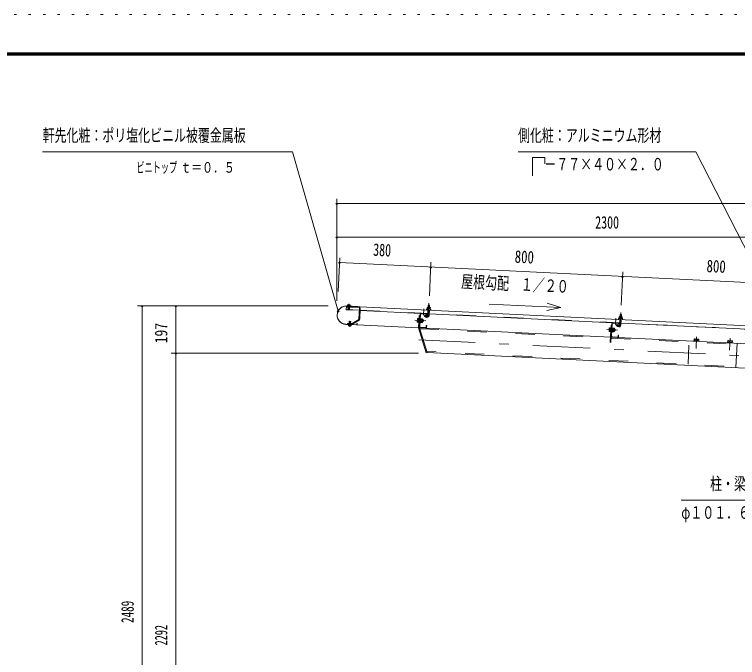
# Model space of a CAD drawing. Units: millimetres, scale not verified. Extents: x -35377 to 35394, y -16800 to 16800.
# Drawn here: x 7078 to 19125, y 6093 to 16800 of the extents above; entities that cross this region are included whole.
import ezdxf
from ezdxf.enums import TextEntityAlignment as Align

# ---------------------------------------------------------------- set-up
doc = ezdxf.new("R2010")
doc.units = ezdxf.units.MM
doc.header["$LTSCALE"] = 80
for name, pattern in [('USER2', [10, 4, -6]), ('USER3', [24, 12, -5, 2, -5]), ('USER4', [3, 0.5, -2.5])]:
    doc.linetypes.add(name, pattern=pattern)
for name, color, linetype, lineweight in [('0-6_2-02BOLD', 7, 'Continuous', 18), ('0-7_2-12HIDDEN', 3, 'USER2', 18), ('0-8_2-22CENTER', 3, 'USER3', 18), ('0-9_2-42THIN', 4, 'Continuous', 18), ('0-A_2-52DIM', 3, 'Continuous', 18), ('0-C_F-F1PAPER', 5, 'Continuous', 18), ('0-D_F-E_J_ADD', 5, 'USER4', 18)]:
    doc.layers.add(name, color=color, linetype=linetype, lineweight=lineweight)
doc.styles.add('ＭＳ ゴシック', font='')
doc.styles.get('ＭＳ ゴシック').set_extended_font_data('MS Gothic')

msp = doc.modelspace()

# ---------------------------------------------------------------- linework, layer by layer
at = {"layer": '0-6_2-02BOLD'}
for p, q in [((20650.84, 11549.19), (12608.5, 11942.53)), ((12608.6, 11944.53), (20650.93, 11551.19)), ((12625.88, 11952.06), (12626.56, 11966.04)), ((12638.09, 11965.48), (12637.42, 11951.51)), ((12660.49, 11950.4), (12661.16, 11964.37)), ((13970.9, 11958.15), (13994.86, 11956.98)), ((12658.25, 11894.45), (12659.73, 11925.21)), ((12826.31, 11909.05), (12817.31, 11724.77)), ((12830.09, 11724.15), (12839.11, 11908.42)), ((12837.38, 11873.27), (13964.04, 11818.17)), ((13841.98, 11811.32), (13831.49, 11597.17)), ((13942.96, 11812.78), (13848.68, 11817.4)), ((13955.11, 11921.62), (13954.1, 11901.15)), ((13954.11, 11778.6), (13955.44, 11805.77)), ((13966.88, 11876.1), (13962.57, 11787.95)), ((13964.77, 11833.01), (13988.74, 11831.83)), ((13967.09, 11900.51), (13968.09, 11920.98)), ((13986.54, 11786.78), (13990.85, 11874.93)), ((13988.02, 11816.99), (17160.22, 11661.85)), ((13994.03, 11919.71), (13993.02, 11899.25)), ((12656.03, 11687.09), (12679.99, 11685.94)), ((12813.81, 11718.94), (12704.64, 11653.63)), ((12711.21, 11642.64), (12820.38, 11707.96)), ((13810.43, 11690.51), (13791.24, 11691.45)), ((13792.71, 11721.43), (13811.9, 11720.5)), ((13842.74, 11695.95), (13851.12, 11703.55)), ((13851.51, 11711.54), (13843.12, 11703.94)), ((13873.57, 11687.42), (13850.39, 11688.55)), ((13851.86, 11718.54), (13875.04, 11717.41)), ((13852.59, 11733.54), (13875.78, 11732.4)), ((17158.75, 11631.63), (17163.06, 11719.78)), ((17163.26, 11744.19), (17164.26, 11764.66)), ((17167.07, 11801.83), (17191.05, 11800.66)), ((17187.03, 11718.61), (17182.72, 11630.46)), ((17190.21, 11763.39), (17189.2, 11742.93)), ((12598.92, 11640.23), (12779.5, 11631.4)), ((12779.6, 11633.4), (12599.01, 11642.23)), ((12653.79, 11631.13), (12653.13, 11617.16)), ((12676.19, 11616.06), (12676.86, 11630.03)), ((13812.82, 11582.84), (12784.07, 11633.18)), ((13841.47, 11669.98), (13835.07, 11670.28)), ((13837.58, 11590.47), (13931.86, 11585.87)), ((13849.58, 11672.39), (13841.6, 11672.78)), ((16988.89, 11565.11), (17008.08, 11564.18)), ((17009.01, 11583.14), (17015.4, 11582.84)), ((17027.67, 11440.86), (17038.14, 11655)), ((17040.83, 11578.78), (17048.83, 11578.39)), ((17044.85, 11661.08), (17139.13, 11656.47)), ((17071.95, 11576.08), (17048.77, 11577.22)), ((17160.95, 11676.7), (17184.92, 11675.51)), ((17184.19, 11660.68), (20356.4, 11505.53)), ((17006.61, 11534.19), (16987.43, 11535.13)), ((17037.65, 11513.66), (17031.26, 11513.97)), ((17038.92, 11539.63), (17047.3, 11547.23)), ((17047.68, 11555.22), (17039.31, 11547.62)), ((17069.76, 11531.1), (17046.57, 11532.23)), ((17048.03, 11562.22), (17071.23, 11561.09)), ((17082.03, 11561.55), (17080.47, 11529.58)), ((20204.05, 11272.69), (17020.65, 11428.38)), ((17128.03, 11429.54), (17033.75, 11434.15)), ((18420.94, 11392.34), (18419.75, 11367.98)), ((18458.95, 11366.06), (18460.15, 11390.42)), ((18980.26, 11364.98), (18979.08, 11340.63)), ((19018.28, 11338.71), (19019.48, 11363.06)), ((19118.15, 11325.8), (19098.3, 10919.88))]:
    msp.add_line(p, q, dxfattribs=at)
for points in [[(12824.6, 11873.89), (12605.66, 11884.6), (12608.6, 11944.53)], [(12613.88, 11946.27), (12800.46, 11937.14), (12800.36, 11935.14)], [(12819.35, 11930.22), (12616.39, 11940.14), (12615.76, 11927.36), (12818.72, 11917.43)], [(12626.56, 11966.04), (12630.15, 11967.88), (12669.3, 11966), (12672.69, 11963.82), (12672.03, 11949.86)], [(12635.75, 11926.38), (12634.28, 11895.6), (12658.25, 11894.45), (12654.07, 11890.65), (12638.09, 11891.42), (12634.28, 11895.6)], [(13969.17, 11922.94), (13970.9, 11958.15), (13973, 11960.05), (13992.96, 11959.08), (13994.86, 11956.98), (13993.15, 11921.77)], [(17007.87, 11429.01), (13824.48, 11584.71), (13835.57, 11811.64)], [(13949.04, 11806.08), (13947.7, 11778.91), (13954.11, 11778.6)], [(14006.01, 11898.61), (14007, 11919.08), (14003.63, 11921.25), (13958.68, 11923.46), (13955.11, 11921.62)], [(12678.45, 11653.57), (12679.99, 11685.94), (12676.19, 11690.12), (12660.21, 11690.89), (12656.03, 11687.09), (12654.47, 11654.74)], [(13812.62, 11735.49), (13793.44, 11736.43), (13790.42, 11731.75), (13787.96, 11681.41), (13790.5, 11676.45), (13809.7, 11675.51)], [(13815.9, 11671.22), (13809.49, 11671.54), (13812.82, 11739.46), (13819.21, 11739.15)], [(13834.24, 11784.46), (13821.45, 11785.08), (13811.58, 11583.07), (13939.99, 11168.23), (13952.22, 11172.02)], [(13841.47, 11669.98), (13844.79, 11737.9), (13838.4, 11738.21)], [(13844.65, 11735.1), (13852.64, 11734.71), (13849.58, 11672.39)], [(13875.78, 11732.4), (13878.32, 11727.45), (13875.86, 11677.1), (13872.84, 11672.42), (13849.66, 11673.56)], [(13877.87, 11718.26), (13885.84, 11717.87), (13884.29, 11685.91), (13876.3, 11686.3)], [(13885.84, 11717.87), (13891.56, 11711.58), (13890.58, 11691.61), (13884.29, 11685.91)], [(13946.39, 11779.65), (13920.18, 11796.53), (13907.18, 11776.37), (13933.39, 11759.47)], [(17202.19, 11742.29), (17203.18, 11762.76), (17199.8, 11764.93), (17154.87, 11767.14), (17151.29, 11765.3), (17150.28, 11744.83)], [(17165.35, 11766.62), (17167.07, 11801.83), (17169.17, 11803.73), (17189.14, 11802.76), (17191.05, 11800.66), (17189.32, 11765.45)], [(12700.14, 11652.5), (12626.53, 11656.11), (12625.9, 11643.32), (12699.52, 11639.72)], [(12688.4, 11629.47), (12687.72, 11615.5), (12684.13, 11613.65), (12644.98, 11615.54), (12641.59, 11617.72), (12642.25, 11631.68)], [(12783.79, 11637.2), (12784.67, 11655.17), (12786.66, 11655.08), (12785.79, 11637.1)], [(13824.48, 11584.69), (13952.36, 11171.56), (20496.62, 10851.5)], [(13938.57, 11591.94), (13939.89, 11619.1), (13946.29, 11618.79), (13944.96, 11591.62)], [(16984.15, 11525.09), (16986.61, 11575.43), (16989.62, 11580.11), (17008.8, 11579.17)], [(17031.75, 11655.31), (17016.36, 11340.49), (17003.57, 11341.11), (17017.64, 11628.76), (17030.43, 11628.14)], [(17009.01, 11583.14), (17005.68, 11515.23), (17012.08, 11514.91)], [(17037.65, 11513.66), (17040.97, 11581.58), (17034.57, 11581.89)], [(17048.83, 11578.39), (17045.77, 11516.07), (17037.77, 11516.46)], [(17045.84, 11517.24), (17069.02, 11516.1), (17072.04, 11520.79), (17074.49, 11571.13), (17071.95, 11576.08)], [(17142.57, 11623.33), (17116.36, 11640.22), (17103.36, 11620.05), (17129.58, 11603.15)], [(17145.22, 11649.76), (17143.89, 11622.6), (17150.28, 11622.28), (17151.61, 11649.45)], [(17005.88, 11519.2), (16986.69, 11520.14), (16984.15, 11525.09)], [(17074.05, 11561.94), (17082.03, 11561.55), (17087.74, 11555.27), (17086.76, 11535.29), (17080.47, 11529.58), (17072.49, 11529.98)], [(17141.14, 11435.31), (17142.47, 11462.47), (17136.07, 11462.78), (17134.74, 11435.62)], [(18480.91, 11356.98), (18481.31, 11364.97), (18397.4, 11369.07), (18397, 11361.08)], [(18400.14, 11368.94), (18401.33, 11393.3), (18407.76, 11396.6), (18473.68, 11393.38), (18479.76, 11389.46), (18478.57, 11365.1)], [(19040.24, 11329.63), (19040.63, 11337.62), (18956.74, 11341.72), (18956.34, 11333.73)], [(18959.47, 11341.59), (18960.67, 11365.94), (18967.08, 11369.25), (19033.01, 11366.02), (19039.09, 11362.1), (19037.9, 11337.75)]]:
    msp.add_lwpolyline(points, dxfattribs=at)
for points in [[(12673.93, 11949.76), (12623.98, 11952.16), (12623.67, 11945.77), (12673.62, 11943.37)], [(13948.1, 11901.45), (14012.02, 11898.31), (14011.7, 11891.92), (13947.78, 11895.06)], [(17144.27, 11745.12), (17143.96, 11738.74), (17207.89, 11735.6), (17208.2, 11741.99)], [(12690.61, 11635.77), (12690.3, 11629.38), (12640.35, 11631.78), (12640.66, 11638.17)]]:
    msp.add_lwpolyline(points, close=True, dxfattribs=at)
for centre, radius, start, end in [((12606.4, 11793.25), 153.2, 87.19998, 267.19998), ((12606.4, 11793.25), 151.2, 89.17036, 267.19998), ((12631.98, 11958.51), 9.26, 48.70595, 87.25218), ((12648.09, 11932.94), 34.04, 67.42085, 107.0813), ((12666.57, 11956.85), 9.27, 87.25218, 125.78362), ((12818.33, 11909.44), 20.8, 357.2, 87.19998), ((12818.33, 11909.44), 8, 357.2, 87.19998), ((13848.36, 11811.01), 12.8, 87.19728, 177.19728), ((13848.36, 11811.01), 6.4, 87.19728, 177.19728), ((13942.64, 11806.4), 6.4, 357.2092, 87.2012), ((13942.64, 11806.4), 12.8, 357.20143, 87.2012), ((13951.39, 11886.86), 8, 87.19978, 267.19978), ((13961.14, 11911.82), 11.5, 52.81572, 112.81572), ((13979.05, 11879.41), 42.99, 69.61201, 104.78793), ((14000.06, 11909.92), 11.5, 61.58423, 121.58423), ((14007.33, 11884.13), 8, 267.20061, 87.20059), ((12810.11, 11725.12), 7.2, 300.90262, 357.21434), ((12810.12, 11725.12), 20, 300.89085, 357.19966), ((13799.58, 11683.53), 11.51, 136.47221, 177.19904), ((13830.97, 11704.53), 41.84, 156.17363, 198.22444), ((13801.78, 11728.5), 11.51, 177.19904, 217.92586), ((13835.3, 11704.32), 41.84, 336.17365, 18.22444), ((13864.5, 11680.35), 11.51, 357.19905, 37.92586), ((13866.7, 11725.34), 11.51, 316.47221, 357.19904), ((13952.09, 11788.47), 34.5, 237.19998, 357.19998), ((13952.09, 11788.47), 10.5, 237.19998, 357.19998), ((17147.56, 11730.55), 8, 87.19978, 267.19978), ((17157.31, 11755.5), 11.5, 52.81572, 112.81572), ((17175.23, 11723.1), 42.99, 69.61201, 104.78793), ((17196.23, 11753.6), 11.5, 61.58423, 121.58423), ((17203.5, 11727.81), 8, 267.20061, 87.20059), ((12647.71, 11624.68), 9.27, 267.25218, 305.78362), ((12666.19, 11648.6), 34.04, 247.42085, 287.0813), ((12682.3, 11623.02), 9.26, 228.70595, 267.25218), ((12700.53, 11660.5), 20.8, 267.19998, 300.88791), ((12700.53, 11660.5), 8, 267.19998, 300.88449), ((12779.79, 11637.39), 6, 267.19998, 357.19998), ((12779.79, 11637.39), 4, 267.19998, 357.19998), ((13837.89, 11596.86), 12.8, 177.19728, 267.18843), ((13837.89, 11596.86), 6.4, 177.19728, 267.18843), ((13932.17, 11592.25), 12.8, 267.19951, 357.20206), ((13932.17, 11592.25), 6.4, 267.19951, 357.20918), ((17027.16, 11548.22), 41.84, 156.17363, 198.22444), ((16997.96, 11572.18), 11.51, 177.19904, 217.92586), ((17044.54, 11654.69), 12.8, 87.19728, 177.19728), ((17044.54, 11654.69), 6.4, 87.19728, 177.19728), ((17062.88, 11569.01), 11.51, 316.47221, 357.19904), ((17148.26, 11632.15), 34.5, 237.19998, 357.19998), ((17138.83, 11650.08), 6.4, 357.2092, 87.2012), ((17138.83, 11650.08), 12.8, 357.20143, 87.2012), ((17148.26, 11632.15), 10.5, 237.19998, 357.19998), ((16995.76, 11527.2), 11.51, 136.47221, 177.19904), ((17031.48, 11548), 41.84, 336.17365, 18.22444), ((17060.68, 11524.03), 11.51, 357.19905, 37.92586), ((17034.06, 11440.54), 12.8, 177.19728, 267.18843), ((17034.06, 11440.54), 6.4, 177.19728, 267.18843), ((17128.36, 11435.93), 12.8, 267.19951, 357.20206), ((17128.36, 11435.93), 6.4, 267.19951, 357.20918), ((18410.57, 11381.31), 15.13, 46.76883, 87.19998), ((18438.02, 11339.94), 55.12, 66.33568, 108.06429), ((18469.39, 11378.43), 15.14, 87.19998, 127.6283), ((18969.9, 11353.95), 15.13, 46.76883, 87.19998), ((18997.36, 11312.58), 55.12, 66.33568, 108.06429), ((19028.72, 11351.07), 15.14, 87.19998, 127.6283)]:
    msp.add_arc(centre, radius, start, end, dxfattribs=at)
at = {"layer": '0-7_2-12HIDDEN'}
for p, q in [((12824.69, 11875.89), (12605.76, 11886.6)), ((13964.14, 11820.17), (12837.48, 11875.27)), ((17160.32, 11663.85), (13988.12, 11818.99)), ((13829.76, 11567.62), (17007.05, 11412.23)), ((20356.5, 11507.52), (17184.29, 11662.67)), ((17019.83, 11411.61), (20203.23, 11255.91)), ((18300.07, 10975.75), (18318.28, 11348.1)), ((20497.45, 10868.27), (13947.08, 11188.64))]:
    msp.add_line(p, q, dxfattribs=at)
at = {"layer": '0-8_2-22CENTER'}
for p, q in [((12645.81, 11886.63), (12650.56, 11983.7)), ((13984.68, 11994.15), (13974.55, 11787.36)), ((13894.83, 11795.12), (13900.03, 11901.39)), ((17180.85, 11837.84), (17170.73, 11631.05)), ((12668.47, 11694.9), (12663.72, 11597.84)), ((13749.24, 11708.54), (13931.02, 11699.63)), ((13939.9, 11769.56), (13900.4, 11795.01)), ((17091.01, 11638.8), (17096.21, 11745.07)), ((17136.07, 11613.24), (17096.58, 11638.69)), ((17127.2, 11543.31), (16945.42, 11552.22)), ((20506.55, 11054.46), (13814.54, 11381.75)), ((18442.67, 11434.94), (18433.1, 11239.17)), ((18992.42, 11211.82), (19002, 11407.59))]:
    msp.add_line(p, q, dxfattribs=at)
for centre in [(13952.09, 11788.47), (17148.26, 11632.15)]:
    msp.add_arc(centre, 22.5, 237.19998, 357.19998, dxfattribs=at)
at = {"layer": '0-9_2-42THIN'}
for p, q in [((12638.96, 11926.22), (12637.33, 11892.25)), ((13973, 11960.05), (13971.18, 11922.85)), ((13991.14, 11921.86), (13992.97, 11959.07)), ((12654.91, 11891.4), (12656.53, 11925.36)), ((13964.4, 11825.55), (13966.78, 11832.91)), ((13966.78, 11832.91), (13968.88, 11876)), ((12659.37, 11690.13), (12657.67, 11654.58)), ((12675.25, 11653.72), (12676.95, 11689.29)), ((13876.51, 11690.3), (13888.49, 11689.71)), ((13889.66, 11713.67), (13877.67, 11714.27)), ((17169.17, 11803.73), (17167.35, 11766.53)), ((17187.33, 11765.55), (17189.14, 11802.76)), ((17072.68, 11533.97), (17084.66, 11533.39)), ((17085.84, 11557.35), (17073.86, 11557.95))]:
    msp.add_line(p, q, dxfattribs=at)
for points in [[(13988.86, 11875.03), (13986.74, 11831.93), (13988.38, 11824.37)], [(17160.59, 11669.23), (17162.95, 11676.59), (17165.06, 11719.68)], [(17185.03, 11718.71), (17182.93, 11675.61), (17184.56, 11668.06)]]:
    msp.add_lwpolyline(points, dxfattribs=at)
at = {"layer": '0-A_2-52DIM'}
for p, q in [((15707.95, 14418.2), (15707.95, 14111.89)), ((12463.93, 13651.94), (12431.93, 13651.94)), ((12447.93, 13731.94), (12447.93, 12034.27)), ((32247.93, 13651.94), (12447.93, 13651.94)), ((12463.93, 13091.94), (12431.93, 13091.94)), ((12447.93, 13091.94), (32247.93, 13091.94)), ((12472.34, 12188.26), (12499.7, 12747.6)), ((12511.79, 12667.7), (12479.79, 12667.7)), ((12495.79, 12667.7), (20406.34, 12280.81)), ((13990.54, 12114.01), (14017.89, 12673.35)), ((14029.98, 12593.45), (13997.98, 12593.45)), ((17186.71, 11957.69), (17214.07, 12517.03)), ((17226.16, 12437.13), (17194.16, 12437.13)), ((9127.93, 11947.89), (12302.66, 11947.89)), ((9223.93, 11947.89), (9191.93, 11947.89)), ((9207.93, -1480.11), (9207.93, 11947.89)), ((9783.93, 11947.89), (9751.93, 11947.89)), ((9767.93, 11947.89), (9767.93, -808.11)), ((12486.01, 11860.39), (12454.01, 11860.39)), ((15949.08, 11868.77), (16183.65, 11919.48)), ((13811.45, 11159.89), (9687.93, 11159.89)), ((9783.93, 11159.89), (9751.93, 11159.89))]:
    msp.add_line(p, q, dxfattribs=at)
for points in [[(12470.01, 11860.39), (11707.95, 14511.89), (7547.95, 14511.89)], [(20018.02, 11415.37), (18427.95, 14511.89), (15467.95, 14511.89)], [(15707.95, 14418.2), (15914, 14418.2), (15914, 14315.17)], [(14985.08, 11978.1), (16183.65, 11919.48), (15955.13, 11992.85)], [(21493.17, 8177.56), (20667.93, 8711.89), (18187.93, 8711.89)]]:
    msp.add_lwpolyline(points, dxfattribs=at)
for centre in [(12447.93, 13651.94), (12447.93, 13091.94), (12495.79, 12667.7), (14013.98, 12593.45), (17210.16, 12437.13), (9207.93, 11947.89), (9767.93, 11947.89), (12470.01, 11860.39), (9767.93, 11159.89)]:
    msp.add_arc(centre, 16, 180, 0, dxfattribs=at)
at = {"layer": '0-C_F-F1PAPER'}
for points in [[(34593.96, -16000), (-11326.04, -16000), (-11326.04, 16160), (34593.96, 16160)], [(34589.95, -15996), (-11322.04, -15996), (-11322.04, 16156), (34589.95, 16156)], [(34585.96, -15992), (34585.96, 16152), (-11318.04, 16152), (-11318.04, -15992)], [(34581.95, -15988), (-11314.04, -15988), (-11314.04, 16148), (34581.95, 16148)], [(34577.96, -15984), (34577.96, 16144), (-11310.04, 16144), (-11310.04, -15984)], [(34573.96, -15980), (-11306.04, -15980), (-11306.04, 16140), (34573.96, 16140)], [(34569.95, -15976), (34569.95, 16136), (-11302.04, 16136), (-11302.04, -15976)], [(34565.96, -15972), (-11298.04, -15972), (-11298.04, 16132), (34565.96, 16132)], [(34561.95, -15968), (-11294.04, -15968), (-11294.04, 16128), (34561.95, 16128)], [(34557.96, -15964), (-11290.04, -15964), (-11290.04, 16124), (34557.96, 16124)], [(34553.96, -15960), (34553.96, 16120), (-11286.04, 16120), (-11286.04, -15960)]]:
    msp.add_lwpolyline(points, close=True, dxfattribs=at)
at = {"layer": '0-D_F-E_J_ADD'}
msp.add_lwpolyline([(35393.96, -16800), (-12126.04, -16800), (-12126.04, 16800), (35393.96, 16800)], close=True, dxfattribs=at)

# ---------------------------------------------------------------- texts
at = {"layer": '0-A_2-52DIM', "color": 7, "style": 'ＭＳ ゴシック'}
for s, height, width, p in [('軒先化粧：ポリ塩化ビニル被覆金属板', 208.4, 0.7, (7547.94, 14620.31)), ('側化粧：アルミニウム形材', 208.4, 0.7, (15467.94, 14620.32)), ('ビニトップ ', 177.1, 0.55, (9107.95, 14111.89)), ('ｔ＝０．５', 177.1, 0.75, (9842.79, 14111.89)), ('\u3000－７７×４０×２．０', 208.4, 0.7, (15707.95, 14140.32)), ('2300', 208.4, 0.7, (16753.63, 13171.94)), ('柱・梁：丸パイプ', 208.4, 0.7, (18667.93, 8820.32)), ('φ１０１．６×４．２', 208.4, 0.7, (18187.93, 8340.31))]:
    msp.add_text(s, height=height, dxfattribs=dict(at, width=width)).set_placement(p, align=Align.BOTTOM_LEFT)
for s, rotation, width, p in [('380', 357.2, 0.7, (13047.59, 12720.8)), ('800', 357.2, 0.75, (15405.98, 12605.46)), ('800', 357.2, 0.75, (18602.15, 12449.15)), ('屋根勾配\u3000１／２０', 357.2, 0.7, (14514.88, 12190.29)), ('197', 90, 0.8, (9687.93, 11324.07)), ('2489', 90, 0.65, (9127.93, 6668.67)), ('2292', 90, 0.6, (9687.93, 6294.48))]:
    msp.add_text(s, height=208.4, rotation=rotation, dxfattribs=dict(at, width=width)).set_placement(p, align=Align.BOTTOM_LEFT)

doc.saveas('drawing.dxf')
